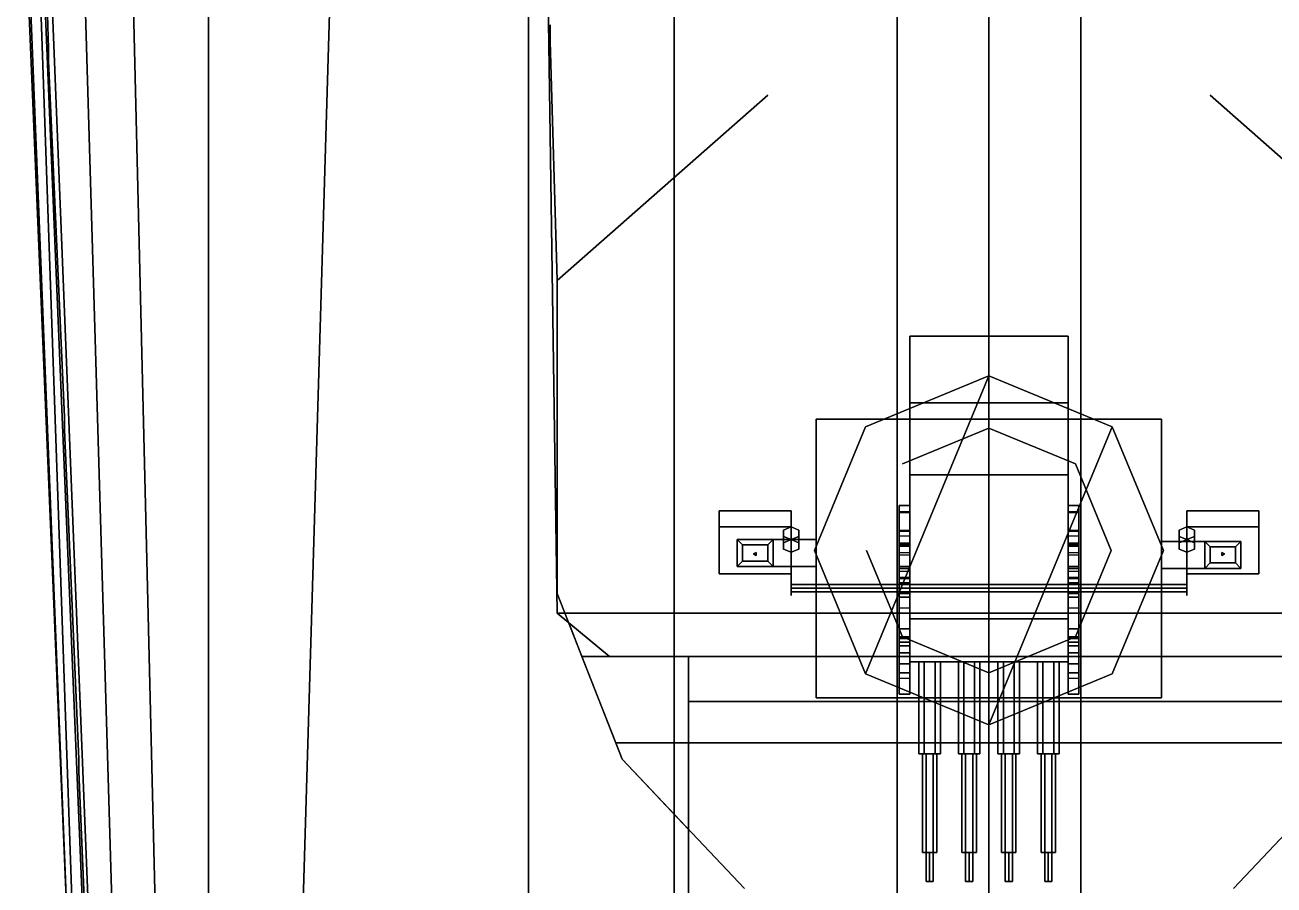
# Model space of a CAD drawing. Header units: millimetres. Extents: x -6 to 6, y -47 to 81.
# Drawn here: x -5.36 to 1.58, y -22.91 to -18.13 of the extents above; entities that cross this region are included whole.
import ezdxf

# ---------------------------------------------------------------- set-up
doc = ezdxf.new("R2010")
doc.units = ezdxf.units.MM
for name, color, linetype in [('gun', 1, 'Continuous'), ('rainings', 4, 'Continuous'), ('sleeve', 5, 'Continuous'), ('superstructure', 6, 'Continuous'), ('turret', 2, 'Continuous')]:
    doc.layers.add(name, color=color, linetype=linetype)

msp = doc.modelspace()

# ---------------------------------------------------------------- linework, layer by layer
for points in [[(-5.35, -17.5, 1.59), (-5.36, -17.5, 1.15), (-5.12, -23.25, 1.15), (-5.12, -23.25, 1.59)], [(-5.36, -17.5, 1.15), (-5.23, -17.5, 0.25), (-5, -23.25, 0.25), (-5.12, -23.25, 1.15)], [(-5.29, -17.5, 2.32), (-5.35, -17.5, 1.59), (-5.12, -23.25, 1.59), (-5.09, -23.25, 2.32)], [(-5.27, -17.5, 2.78), (-5.29, -17.5, 2.32), (-5.09, -23.25, 2.32), (-5.03, -23.25, 2.78)], [(-5.23, -17.5, 0.25), (-5.04, -17.5, -0.43), (-4.87, -23.25, -0.28), (-5, -23.25, 0.25)], [(-5.04, -17.5, -0.43), (-4.77, -17.5, -0.96), (-4.63, -23.25, -0.69), (-4.87, -23.25, -0.28)], [(-4.77, -17.5, -0.96), (-4.34, -17.5, -1.4), (-4.34, -23.25, -1), (-4.63, -23.25, -0.69)], [(-4.34, -17.5, -1.4), (-3.65, -17.5, -1.8), (-3.82, -23.25, -1.32), (-4.34, -23.25, -1)], [(-3.65, -17.5, -1.8), (-2.56, -17.5, -2.25), (-2.56, -23.25, -1.82), (-3.82, -23.25, -1.32)], [(-2.56, -17.5, -2.25), (-1.75, -17.5, -2.47), (-1.75, -23.25, -2.09), (-2.56, -23.25, -1.82)], [(-1.75, -17.5, -2.47), (-0.51, -17.5, -2.79), (-0.51, -23.25, -2.4), (-1.75, -23.25, -2.09)], [(0, -23.25, -2.45), (-0.51, -23.25, -2.4), (-0.51, -17.5, -2.79), (0, -17.5, -2.93)], [(0, -17.5, -2.93), (0.51, -17.5, -2.79), (0.51, -23.25, -2.4), (0, -23.25, -2.45)], [(1.75, -23.25, -2.09), (0.51, -23.25, -2.4), (0.51, -17.5, -2.79), (1.75, -17.5, -2.47)]]:
    msp.add_3dface(points)
at = {"layer": 'gun'}
for points in [[(-0.33, -22.89, 6.94), (-0.35, -22.89, 6.96), (-0.35, -22.73, 6.96), (-0.33, -22.73, 6.94)], [(-0.35, -22.89, 6.96), (-0.33, -22.89, 6.98), (-0.33, -22.73, 6.98), (-0.35, -22.73, 6.96)], [(-0.31, -22.89, 6.96), (-0.33, -22.89, 6.94), (-0.33, -22.73, 6.94), (-0.31, -22.73, 6.96)], [(-0.33, -22.89, 6.98), (-0.31, -22.89, 6.96), (-0.31, -22.73, 6.96), (-0.33, -22.73, 6.98)], [(-0.13, -22.89, 6.96), (-0.11, -22.89, 6.98), (-0.11, -22.73, 6.98), (-0.13, -22.73, 6.96)], [(-0.11, -22.89, 6.94), (-0.13, -22.89, 6.96), (-0.13, -22.73, 6.96), (-0.11, -22.73, 6.94)], [(-0.11, -22.89, 6.98), (-0.09, -22.89, 6.96), (-0.09, -22.73, 6.96), (-0.11, -22.73, 6.98)], [(-0.09, -22.89, 6.96), (-0.11, -22.89, 6.94), (-0.11, -22.73, 6.94), (-0.09, -22.73, 6.96)], [(0.11, -22.89, 6.94), (0.09, -22.89, 6.96), (0.09, -22.73, 6.96), (0.11, -22.73, 6.94)], [(0.09, -22.89, 6.96), (0.11, -22.89, 6.98), (0.11, -22.73, 6.98), (0.09, -22.73, 6.96)], [(0.13, -22.89, 6.96), (0.11, -22.89, 6.94), (0.11, -22.73, 6.94), (0.13, -22.73, 6.96)], [(0.11, -22.89, 6.98), (0.13, -22.89, 6.96), (0.13, -22.73, 6.96), (0.11, -22.73, 6.98)], [(0.33, -22.89, 6.94), (0.31, -22.89, 6.96), (0.31, -22.73, 6.96), (0.33, -22.73, 6.94)], [(0.31, -22.89, 6.96), (0.33, -22.89, 6.98), (0.33, -22.73, 6.98), (0.31, -22.73, 6.96)], [(0.35, -22.89, 6.96), (0.33, -22.89, 6.94), (0.33, -22.73, 6.94), (0.35, -22.73, 6.96)], [(0.33, -22.89, 6.98), (0.35, -22.89, 6.96), (0.35, -22.73, 6.96), (0.33, -22.73, 6.98)], [(-0.35, -22.89, 6.96), (-0.33, -22.89, 6.94), (-0.31, -22.89, 6.96), (-0.33, -22.89, 6.98)], [(-0.13, -22.89, 6.96), (-0.11, -22.89, 6.94), (-0.09, -22.89, 6.96), (-0.11, -22.89, 6.98)], [(0.09, -22.89, 6.96), (0.11, -22.89, 6.94), (0.13, -22.89, 6.96), (0.11, -22.89, 6.98)], [(0.31, -22.89, 6.96), (0.33, -22.89, 6.94), (0.35, -22.89, 6.96), (0.33, -22.89, 6.98)]]:
    msp.add_3dface(points, dxfattribs=at)
at = {"layer": 'rainings'}
for points in [[(-5.23, -18.26, 3.36), (-5.23, -18.26, 3.31), (-5.29, -16.18, 3.33), (-5.29, -16.18, 3.37)], [(-5.23, -18.26, 3.31), (-5.23, -18.26, 3.36), (-5.29, -16.18, 3.37), (-5.29, -16.18, 3.33)], [(-5.23, -18.26, 3.74), (-5.23, -18.26, 3.69), (-5.29, -16.18, 3.71), (-5.29, -16.18, 3.75)], [(-5.23, -18.26, 3.69), (-5.23, -18.26, 3.74), (-5.29, -16.18, 3.75), (-5.29, -16.18, 3.71)], [(-2.44, -18.13, 6.29), (-2.44, -18.22, 6.29), (-2.44, -18.22, 5.15), (-2.44, -18.13, 5.15)], [(-2.44, -18.22, 6.29), (-2.44, -18.13, 6.29), (-2.44, -18.13, 5.15), (-2.44, -18.22, 5.15)], [(-5.23, -18.26, 3.78), (-5.23, -18.33, 3.78), (-5.23, -18.33, 2.78), (-5.23, -18.26, 2.78)], [(-5.23, -18.33, 3.78), (-5.23, -18.26, 3.78), (-5.23, -18.26, 2.78), (-5.23, -18.33, 2.78)], [(-2.4, -19.55, 5.86), (-2.4, -19.55, 5.92), (-2.44, -18.22, 5.92), (-2.44, -18.22, 5.86)], [(-2.4, -19.55, 5.92), (-2.4, -19.55, 5.86), (-2.44, -18.22, 5.86), (-2.44, -18.22, 5.92)], [(-2.4, -19.55, 6.22), (-2.4, -19.55, 6.28), (-2.44, -18.22, 6.28), (-2.44, -18.22, 6.22)], [(-2.4, -19.55, 6.28), (-2.4, -19.55, 6.22), (-2.44, -18.22, 6.22), (-2.44, -18.22, 6.28)], [(-5.14, -20.31, 3.33), (-5.14, -20.31, 3.38), (-5.23, -18.33, 3.37), (-5.23, -18.33, 3.33)], [(-5.14, -20.31, 3.38), (-5.14, -20.31, 3.33), (-5.23, -18.33, 3.33), (-5.23, -18.33, 3.37)], [(-5.14, -20.31, 3.71), (-5.14, -20.31, 3.76), (-5.23, -18.33, 3.75), (-5.23, -18.33, 3.71)], [(-5.14, -20.31, 3.76), (-5.14, -20.31, 3.71), (-5.23, -18.33, 3.71), (-5.23, -18.33, 3.75)], [(-5.14, -20.38, 3.78), (-5.14, -20.31, 3.78), (-5.14, -20.31, 2.78), (-5.14, -20.38, 2.78)], [(-5.14, -20.31, 3.78), (-5.14, -20.38, 3.78), (-5.14, -20.38, 2.78), (-5.14, -20.31, 2.78)], [(-5.06, -22.21, 3.33), (-5.06, -22.21, 3.37), (-5.14, -20.38, 3.37), (-5.14, -20.38, 3.33)], [(-5.06, -22.21, 3.37), (-5.06, -22.21, 3.33), (-5.14, -20.38, 3.33), (-5.14, -20.38, 3.37)], [(-5.06, -22.21, 3.75), (-5.06, -22.21, 3.71), (-5.14, -20.38, 3.71), (-5.14, -20.38, 3.75)], [(-5.06, -22.21, 3.71), (-5.06, -22.21, 3.75), (-5.14, -20.38, 3.75), (-5.14, -20.38, 3.71)], [(-5.06, -22.21, 3.78), (-5.06, -22.28, 3.78), (-5.06, -22.28, 2.78), (-5.06, -22.21, 2.78)], [(-5.06, -22.28, 3.78), (-5.06, -22.21, 3.78), (-5.06, -22.21, 2.78), (-5.06, -22.28, 2.78)], [(-4.93, -25.36, 3.37), (-4.93, -25.36, 3.33), (-5.06, -22.28, 3.33), (-5.06, -22.28, 3.37)], [(-4.93, -25.36, 3.33), (-4.93, -25.36, 3.37), (-5.06, -22.28, 3.37), (-5.06, -22.28, 3.33)], [(-4.93, -25.36, 3.71), (-4.93, -25.36, 3.75), (-5.06, -22.28, 3.75), (-5.06, -22.28, 3.71)], [(-4.93, -25.36, 3.75), (-4.93, -25.36, 3.71), (-5.06, -22.28, 3.71), (-5.06, -22.28, 3.75)]]:
    msp.add_3dface(points, dxfattribs=at)
at = {"layer": 'sleeve'}
for points in [[(-0.44, -19.86, 7.09), (-0.44, -19.86, 6.82), (-0.44, -21.43, 6.82), (-0.44, -21.43, 7.09)], [(-0.44, -21.43, 6.82), (-0.44, -19.86, 6.82), (0.44, -19.86, 6.82), (0.44, -21.43, 6.82)], [(0.44, -21.43, 7.09), (0.44, -19.86, 7.09), (-0.44, -19.86, 7.09), (-0.44, -21.43, 7.09)], [(-0.22, -19.86, 7.09), (-0.22, -19.86, 6.82), (-0.44, -19.86, 6.82), (-0.44, -19.86, 7.09)], [(0, -19.86, 7.09), (0, -19.86, 6.82), (-0.22, -19.86, 6.82), (-0.22, -19.86, 7.09)], [(0.22, -19.86, 7.09), (0.22, -19.86, 6.82), (0, -19.86, 6.82), (0, -19.86, 7.09)], [(0.44, -19.86, 7.09), (0.44, -19.86, 6.82), (0.22, -19.86, 6.82), (0.22, -19.86, 7.09)], [(0.44, -21.43, 6.82), (0.44, -19.86, 6.82), (0.44, -19.86, 7.09), (0.44, -21.43, 7.09)], [(-0.44, -20.23, 7.5), (-0.44, -20.23, 7.09), (-0.44, -20.63, 7.09), (-0.44, -20.63, 7.5)], [(0.44, -20.63, 7.5), (0.44, -20.23, 7.5), (-0.44, -20.23, 7.5), (-0.44, -20.63, 7.5)], [(0.44, -20.23, 7.5), (0.44, -20.23, 7.09), (-0.44, -20.23, 7.09), (-0.44, -20.23, 7.5)], [(0.44, -20.63, 7.09), (0.44, -20.23, 7.09), (0.44, -20.23, 7.5), (0.44, -20.63, 7.5)], [(-0.44, -20.63, 7.5), (-0.44, -20.63, 7.09), (0.44, -20.63, 7.09), (0.44, -20.63, 7.5)], [(-1.1433, -21.0077, 7.383), (-1.1, -20.99, 7.4007), (-1.1, -20.9193, 7.33), (-1.1433, -20.937, 7.3123)], [(-1.1433, -20.9723, 7.277), (-1.1433, -20.937, 7.3123), (-1.1, -20.9193, 7.33), (-1.1, -20.99, 7.2593)], [(-1.1433, -21.043, 7.3477), (-1.1433, -21.0077, 7.383), (-1.1433, -20.937, 7.3123), (-1.1433, -20.9723, 7.277)], [(-1.1, -21.0607, 7.33), (-1.1433, -21.043, 7.3477), (-1.1433, -20.9723, 7.277), (-1.1, -20.99, 7.2593)], [(-1.1, -20.99, 7.4007), (-1.0567, -21.0077, 7.383), (-1.0567, -20.937, 7.3123), (-1.1, -20.9193, 7.33)], [(-1.1, -20.99, 7.2593), (-1.1, -20.9193, 7.33), (-1.0567, -20.937, 7.3123), (-1.0567, -20.9723, 7.277)], [(-1.0567, -21.043, 7.3477), (-1.1, -21.0607, 7.33), (-1.1, -20.99, 7.2593), (-1.0567, -20.9723, 7.277)], [(-1.0567, -21.0077, 7.383), (-1.0567, -21.043, 7.3477), (-1.0567, -20.9723, 7.277), (-1.0567, -20.937, 7.3123)], [(1.0567, -20.9723, 7.277), (1.0567, -20.937, 7.3123), (1.1, -20.9193, 7.33), (1.1, -20.99, 7.2593)], [(1.0567, -21.0077, 7.383), (1.1, -20.99, 7.4007), (1.1, -20.9193, 7.33), (1.0567, -20.937, 7.3123)], [(1.0567, -21.043, 7.3477), (1.0567, -21.0077, 7.383), (1.0567, -20.937, 7.3123), (1.0567, -20.9723, 7.277)], [(1.1, -21.0607, 7.33), (1.0567, -21.043, 7.3477), (1.0567, -20.9723, 7.277), (1.1, -20.99, 7.2593)], [(1.1, -20.99, 7.2593), (1.1, -20.9193, 7.33), (1.1433, -20.937, 7.3123), (1.1433, -20.9723, 7.277)], [(1.1, -20.99, 7.4007), (1.1433, -21.0077, 7.383), (1.1433, -20.937, 7.3123), (1.1, -20.9193, 7.33)], [(1.1433, -21.043, 7.3477), (1.1, -21.0607, 7.33), (1.1, -20.99, 7.2593), (1.1433, -20.9723, 7.277)], [(1.1433, -21.0077, 7.383), (1.1433, -21.043, 7.3477), (1.1433, -20.9723, 7.277), (1.1433, -20.937, 7.3123)], [(-1.1, -21.0607, 7.33), (-1.1, -20.99, 7.4007), (-1.1433, -21.0077, 7.383), (-1.1433, -21.043, 7.3477)], [(-1.0567, -21.043, 7.3477), (-1.0567, -21.0077, 7.383), (-1.1, -20.99, 7.4007), (-1.1, -21.0607, 7.33)], [(-1.1, -21.3, 7.3), (-1.1, -21, 7.31), (-1.1, -21, 7.25), (-1.1, -21.3, 7.25)], [(-1.1, -21, 7.31), (-1.1, -21.3, 7.3), (-1.1, -21.3, 7.25), (-1.1, -21, 7.25)], [(1.1, -21.0607, 7.33), (1.1, -20.99, 7.4007), (1.0567, -21.0077, 7.383), (1.0567, -21.043, 7.3477)], [(1.1433, -21.043, 7.3477), (1.1433, -21.0077, 7.383), (1.1, -20.99, 7.4007), (1.1, -21.0607, 7.33)], [(1.1, -21, 7.31), (1.1, -21.3, 7.3), (1.1, -21.3, 7.25), (1.1, -21, 7.25)], [(1.1, -21.3, 7.3), (1.1, -21, 7.31), (1.1, -21, 7.25), (1.1, -21.3, 7.25)], [(-1.1, -21.24, 7.27), (-1.1, -21.26, 7.29), (1.1, -21.26, 7.29), (1.1, -21.24, 7.27)], [(-1.1, -21.26, 7.25), (-1.1, -21.24, 7.27), (1.1, -21.24, 7.27), (1.1, -21.26, 7.25)], [(-0.44, -21.23, 7.26), (-0.44, -21.3, 7.26), (-0.44, -21.28, 6.95), (-0.44, -21.23, 6.95)], [(-0.44, -21.3, 7.26), (-0.44, -21.23, 7.26), (-0.44, -21.23, 6.95), (-0.44, -21.28, 6.95)], [(0.44, -21.3, 7.26), (0.44, -21.23, 7.26), (0.44, -21.23, 6.95), (0.44, -21.28, 6.95)], [(0.44, -21.23, 7.26), (0.44, -21.3, 7.26), (0.44, -21.28, 6.95), (0.44, -21.23, 6.95)], [(-1.1, -21.26, 7.29), (-1.1, -21.28, 7.27), (1.1, -21.28, 7.27), (1.1, -21.26, 7.29)], [(-1.1, -21.28, 7.27), (-1.1, -21.26, 7.25), (1.1, -21.26, 7.25), (1.1, -21.28, 7.27)], [(-0.44, -21.43, 7.09), (-0.44, -21.43, 6.82), (-0.44, -21.67, 6.89), (-0.44, -21.67, 7.02)], [(-0.44, -21.67, 6.89), (-0.44, -21.43, 6.82), (0.44, -21.43, 6.82), (0.44, -21.67, 6.89)], [(0.44, -21.67, 7.02), (0.44, -21.43, 7.09), (-0.44, -21.43, 7.09), (-0.44, -21.67, 7.02)], [(0.44, -21.67, 6.89), (0.44, -21.43, 6.82), (0.44, -21.43, 7.09), (0.44, -21.67, 7.02)], [(-0.44, -21.67, 7.02), (-0.44, -21.67, 6.89), (0.44, -21.67, 6.89), (0.44, -21.67, 7.02)], [(-0.36, -22.18, 6.908), (-0.39, -22.18, 6.96), (-0.39, -21.67, 6.96), (-0.36, -21.67, 6.908)], [(-0.39, -22.18, 6.96), (-0.36, -22.18, 7.012), (-0.36, -21.67, 7.012), (-0.39, -21.67, 6.96)], [(-0.3, -22.18, 6.908), (-0.36, -22.18, 6.908), (-0.36, -21.67, 6.908), (-0.3, -21.67, 6.908)], [(-0.36, -22.18, 7.012), (-0.3, -22.18, 7.012), (-0.3, -21.67, 7.012), (-0.36, -21.67, 7.012)], [(-0.27, -22.18, 6.96), (-0.3, -22.18, 6.908), (-0.3, -21.67, 6.908), (-0.27, -21.67, 6.96)], [(-0.3, -22.18, 7.012), (-0.27, -22.18, 6.96), (-0.27, -21.67, 6.96), (-0.3, -21.67, 7.012)], [(-0.17, -22.18, 6.96), (-0.14, -22.18, 7.012), (-0.14, -21.67, 7.012), (-0.17, -21.67, 6.96)], [(-0.14, -22.18, 6.908), (-0.17, -22.18, 6.96), (-0.17, -21.67, 6.96), (-0.14, -21.67, 6.908)], [(-0.14, -22.18, 7.012), (-0.08, -22.18, 7.012), (-0.08, -21.67, 7.012), (-0.14, -21.67, 7.012)], [(-0.08, -22.18, 6.908), (-0.14, -22.18, 6.908), (-0.14, -21.67, 6.908), (-0.08, -21.67, 6.908)], [(-0.08, -22.18, 7.012), (-0.05, -22.18, 6.96), (-0.05, -21.67, 6.96), (-0.08, -21.67, 7.012)], [(-0.05, -22.18, 6.96), (-0.08, -22.18, 6.908), (-0.08, -21.67, 6.908), (-0.05, -21.67, 6.96)], [(0.08, -22.18, 6.908), (0.05, -22.18, 6.96), (0.05, -21.67, 6.96), (0.08, -21.67, 6.908)], [(0.05, -22.18, 6.96), (0.08, -22.18, 7.012), (0.08, -21.67, 7.012), (0.05, -21.67, 6.96)], [(0.14, -22.18, 6.908), (0.08, -22.18, 6.908), (0.08, -21.67, 6.908), (0.14, -21.67, 6.908)], [(0.08, -22.18, 7.012), (0.14, -22.18, 7.012), (0.14, -21.67, 7.012), (0.08, -21.67, 7.012)], [(0.17, -22.18, 6.96), (0.14, -22.18, 6.908), (0.14, -21.67, 6.908), (0.17, -21.67, 6.96)], [(0.14, -22.18, 7.012), (0.17, -22.18, 6.96), (0.17, -21.67, 6.96), (0.14, -21.67, 7.012)], [(0.3, -22.18, 6.908), (0.27, -22.18, 6.96), (0.27, -21.67, 6.96), (0.3, -21.67, 6.908)], [(0.27, -22.18, 6.96), (0.3, -22.18, 7.012), (0.3, -21.67, 7.012), (0.27, -21.67, 6.96)], [(0.36, -22.18, 6.908), (0.3, -22.18, 6.908), (0.3, -21.67, 6.908), (0.36, -21.67, 6.908)], [(0.3, -22.18, 7.012), (0.36, -22.18, 7.012), (0.36, -21.67, 7.012), (0.3, -21.67, 7.012)], [(0.39, -22.18, 6.96), (0.36, -22.18, 6.908), (0.36, -21.67, 6.908), (0.39, -21.67, 6.96)], [(0.36, -22.18, 7.012), (0.39, -22.18, 6.96), (0.39, -21.67, 6.96), (0.36, -21.67, 7.012)], [(-0.36, -22.18, 6.908), (-0.3, -22.18, 6.908), (-0.27, -22.18, 6.96), (-0.39, -22.18, 6.96)], [(-0.39, -22.18, 6.96), (-0.27, -22.18, 6.96), (-0.3, -22.18, 7.012), (-0.36, -22.18, 7.012)], [(-0.35, -22.73, 6.9254), (-0.37, -22.73, 6.96), (-0.37, -22.18, 6.96), (-0.35, -22.18, 6.9254)], [(-0.37, -22.73, 6.96), (-0.35, -22.73, 6.9946), (-0.35, -22.18, 6.9946), (-0.37, -22.18, 6.96)], [(-0.31, -22.73, 6.9254), (-0.35, -22.73, 6.9254), (-0.35, -22.18, 6.9254), (-0.31, -22.18, 6.9254)], [(-0.35, -22.73, 6.9946), (-0.31, -22.73, 6.9946), (-0.31, -22.18, 6.9946), (-0.35, -22.18, 6.9946)], [(-0.29, -22.73, 6.96), (-0.31, -22.73, 6.9254), (-0.31, -22.18, 6.9254), (-0.29, -22.18, 6.96)], [(-0.31, -22.73, 6.9946), (-0.29, -22.73, 6.96), (-0.29, -22.18, 6.96), (-0.31, -22.18, 6.9946)], [(-0.17, -22.18, 6.96), (-0.05, -22.18, 6.96), (-0.08, -22.18, 7.012), (-0.14, -22.18, 7.012)], [(-0.14, -22.18, 6.908), (-0.08, -22.18, 6.908), (-0.05, -22.18, 6.96), (-0.17, -22.18, 6.96)], [(-0.15, -22.73, 6.96), (-0.13, -22.73, 6.9946), (-0.13, -22.18, 6.9946), (-0.15, -22.18, 6.96)], [(-0.13, -22.73, 6.9254), (-0.15, -22.73, 6.96), (-0.15, -22.18, 6.96), (-0.13, -22.18, 6.9254)], [(-0.13, -22.73, 6.9946), (-0.09, -22.73, 6.9946), (-0.09, -22.18, 6.9946), (-0.13, -22.18, 6.9946)], [(-0.09, -22.73, 6.9254), (-0.13, -22.73, 6.9254), (-0.13, -22.18, 6.9254), (-0.09, -22.18, 6.9254)], [(-0.09, -22.73, 6.9946), (-0.07, -22.73, 6.96), (-0.07, -22.18, 6.96), (-0.09, -22.18, 6.9946)], [(-0.07, -22.73, 6.96), (-0.09, -22.73, 6.9254), (-0.09, -22.18, 6.9254), (-0.07, -22.18, 6.96)], [(0.08, -22.18, 6.908), (0.14, -22.18, 6.908), (0.17, -22.18, 6.96), (0.05, -22.18, 6.96)], [(0.05, -22.18, 6.96), (0.17, -22.18, 6.96), (0.14, -22.18, 7.012), (0.08, -22.18, 7.012)], [(0.09, -22.73, 6.9254), (0.07, -22.73, 6.96), (0.07, -22.18, 6.96), (0.09, -22.18, 6.9254)], [(0.07, -22.73, 6.96), (0.09, -22.73, 6.9946), (0.09, -22.18, 6.9946), (0.07, -22.18, 6.96)], [(0.13, -22.73, 6.9254), (0.09, -22.73, 6.9254), (0.09, -22.18, 6.9254), (0.13, -22.18, 6.9254)], [(0.09, -22.73, 6.9946), (0.13, -22.73, 6.9946), (0.13, -22.18, 6.9946), (0.09, -22.18, 6.9946)], [(0.15, -22.73, 6.96), (0.13, -22.73, 6.9254), (0.13, -22.18, 6.9254), (0.15, -22.18, 6.96)], [(0.13, -22.73, 6.9946), (0.15, -22.73, 6.96), (0.15, -22.18, 6.96), (0.13, -22.18, 6.9946)], [(0.3, -22.18, 6.908), (0.36, -22.18, 6.908), (0.39, -22.18, 6.96), (0.27, -22.18, 6.96)], [(0.27, -22.18, 6.96), (0.39, -22.18, 6.96), (0.36, -22.18, 7.012), (0.3, -22.18, 7.012)], [(0.31, -22.73, 6.9254), (0.29, -22.73, 6.96), (0.29, -22.18, 6.96), (0.31, -22.18, 6.9254)], [(0.29, -22.73, 6.96), (0.31, -22.73, 6.9946), (0.31, -22.18, 6.9946), (0.29, -22.18, 6.96)], [(0.35, -22.73, 6.9254), (0.31, -22.73, 6.9254), (0.31, -22.18, 6.9254), (0.35, -22.18, 6.9254)], [(0.31, -22.73, 6.9946), (0.35, -22.73, 6.9946), (0.35, -22.18, 6.9946), (0.31, -22.18, 6.9946)], [(0.37, -22.73, 6.96), (0.35, -22.73, 6.9254), (0.35, -22.18, 6.9254), (0.37, -22.18, 6.96)], [(0.35, -22.73, 6.9946), (0.37, -22.73, 6.96), (0.37, -22.18, 6.96), (0.35, -22.18, 6.9946)], [(-0.35, -22.73, 6.9254), (-0.31, -22.73, 6.9254), (-0.29, -22.73, 6.96), (-0.37, -22.73, 6.96)], [(-0.37, -22.73, 6.96), (-0.29, -22.73, 6.96), (-0.31, -22.73, 6.9946), (-0.35, -22.73, 6.9946)], [(-0.15, -22.73, 6.96), (-0.07, -22.73, 6.96), (-0.09, -22.73, 6.9946), (-0.13, -22.73, 6.9946)], [(-0.13, -22.73, 6.9254), (-0.09, -22.73, 6.9254), (-0.07, -22.73, 6.96), (-0.15, -22.73, 6.96)], [(0.09, -22.73, 6.9254), (0.13, -22.73, 6.9254), (0.15, -22.73, 6.96), (0.07, -22.73, 6.96)], [(0.07, -22.73, 6.96), (0.15, -22.73, 6.96), (0.13, -22.73, 6.9946), (0.09, -22.73, 6.9946)], [(0.31, -22.73, 6.9254), (0.35, -22.73, 6.9254), (0.37, -22.73, 6.96), (0.29, -22.73, 6.96)], [(0.29, -22.73, 6.96), (0.37, -22.73, 6.96), (0.35, -22.73, 6.9946), (0.31, -22.73, 6.9946)]]:
    msp.add_3dface(points, dxfattribs=at)
at = {"layer": 'superstructure'}
for points in [[(-2.61, -7.11, 5.23), (-2.4, -21.4, 5.13), (2.4, -21.4, 5.13), (2.39, -7.11, 5.23)], [(-2.61, -7.11, 2.73), (-2.4, -21.4, 2.78), (-2.4, -21.4, 5.13), (-2.61, -7.11, 5.23)], [(-5.03, -23.25, 2.78), (5.03, -23.25, 2.78), (5.27, -17.5, 2.78), (-5.27, -17.5, 2.78)], [(-2.4, -19.55, 6.58), (-1.23, -18.52, 6.58), (-1.23, -18.52, 5.15), (-2.4, -19.55, 5.14)], [(-2.4, -19.55, 5.14), (-1.23, -18.52, 5.15), (-1.23, -18.52, 6.58), (-2.4, -19.55, 6.58)], [(2.4, -19.55, 6.58), (1.23, -18.52, 6.58), (1.23, -18.52, 5.15), (2.4, -19.55, 5.14)], [(2.4, -19.55, 5.14), (1.23, -18.52, 5.15), (1.23, -18.52, 6.58), (2.4, -19.55, 6.58)], [(-2.4, -21.29, 5.13), (-2.4, -19.55, 5.14), (-2.4, -19.55, 6.58), (-2.4, -21.29, 6.58)], [(-2.4, -21.29, 6.58), (-2.4, -19.55, 6.58), (-2.4, -19.55, 5.14), (-2.4, -21.29, 5.13)], [(-0.6859, -21.7359, 5.55), (0, -20.08, 5.55), (-0.6859, -20.3641, 5.55), (-0.97, -21.05, 5.55)], [(0, -20.08, 5.13), (-0.6859, -20.3641, 5.13), (-0.6859, -20.3641, 5.55), (0, -20.08, 5.55)], [(0, -22.02, 5.55), (0.6859, -20.3641, 5.55), (0, -20.08, 5.55), (-0.6859, -21.7359, 5.55)], [(0.6859, -20.3641, 5.13), (0, -20.08, 5.13), (0, -20.08, 5.55), (0.6859, -20.3641, 5.55)], [(-0.6859, -20.3641, 5.13), (-0.97, -21.05, 5.13), (-0.97, -21.05, 5.55), (-0.6859, -20.3641, 5.55)], [(0.6859, -21.7359, 5.55), (0.97, -21.05, 5.55), (0.6859, -20.3641, 5.55), (0, -22.02, 5.55)], [(0.97, -21.05, 5.13), (0.6859, -20.3641, 5.13), (0.6859, -20.3641, 5.55), (0.97, -21.05, 5.55)], [(-0.97, -21.05, 5.13), (-0.6859, -21.7359, 5.13), (-0.6859, -21.7359, 5.55), (-0.97, -21.05, 5.55)], [(0.6859, -21.7359, 5.13), (0.97, -21.05, 5.13), (0.97, -21.05, 5.55), (0.6859, -21.7359, 5.55)], [(-2.04, -22.21, 5.13), (-2.4, -21.29, 5.13), (-2.4, -21.29, 6.58), (-2.04, -22.21, 6.58)], [(-2.04, -22.21, 6.58), (-2.4, -21.29, 6.58), (-2.4, -21.29, 5.13), (-2.04, -22.21, 5.13)], [(-2.4, -21.4, 5.13), (-2.11, -21.64, 5.13), (2.39, -21.64, 5.13), (2.4, -21.4, 5.13)], [(-2.4, -21.4, 2.78), (-2.11, -21.64, 2.78), (-2.11, -21.64, 5.13), (-2.4, -21.4, 5.13)], [(-2.11, -21.64, 5.13), (-2.263, -21.64, 5.13), (-2.3363, -21.4527, 5.13), (-2.11, -21.64, 5.13)], [(-2.11, -21.64, 5.13), (-2.3363, -21.4527, 5.13), (-2.263, -21.64, 5.13), (-2.11, -21.64, 5.13)], [(-1.67, -21.64, 5.13), (-2.263, -21.64, 5.13), (-2.0752, -22.12, 5.13), (-1.67, -22.12, 5.13)], [(-1.67, -22.12, 5.13), (-2.0752, -22.12, 5.13), (-2.263, -21.64, 5.13), (-1.67, -21.64, 5.13)], [(-2.11, -21.64, 2.78), (-1.67, -21.64, 2.78), (-1.67, -21.64, 5.13), (-2.11, -21.64, 5.13)], [(-1.67, -21.64, 5.13), (-1.67, -21.89, 5.13), (2.39, -21.89, 5.13), (2.39, -21.64, 5.13)], [(-1.67, -21.64, 2.78), (-1.67, -21.89, 2.78), (-1.67, -21.89, 5.13), (-1.67, -21.64, 5.13)], [(-0.6859, -21.7359, 5.13), (0, -22.02, 5.13), (0, -22.02, 5.55), (-0.6859, -21.7359, 5.55)], [(0, -22.02, 5.13), (0.6859, -21.7359, 5.13), (0.6859, -21.7359, 5.55), (0, -22.02, 5.55)], [(-1.67, -21.89, 5.13), (-1.67, -22.12, 5.13), (2.18, -22.12, 5.13), (2.39, -21.89, 5.13)], [(-1.67, -21.89, 2.78), (-1.67, -22.12, 2.78), (-1.67, -22.12, 5.13), (-1.67, -21.89, 5.13)], [(-1.67, -22.6018, 5.13), (-2.04, -22.21, 5.13), (-2.0752, -22.12, 5.13), (-1.67, -22.12, 5.13)], [(-1.67, -22.12, 5.13), (-2.0752, -22.12, 5.13), (-2.04, -22.21, 5.13), (-1.67, -22.6018, 5.13)], [(-1.67, -22.12, 5.13), (-1.67, -23.01, 5.13), (1.67, -23.01, 5.13), (1.67, -22.12, 5.13)], [(-1.67, -22.12, 2.78), (-1.67, -23.01, 2.78), (-1.67, -23.01, 5.13), (-1.67, -22.12, 5.13)], [(-1.36, -22.93, 6.58), (-2.04, -22.21, 6.58), (-2.04, -22.21, 5.13), (-1.36, -22.93, 5.13)], [(-1.36, -22.93, 5.13), (-2.04, -22.21, 5.13), (-2.04, -22.21, 6.58), (-1.36, -22.93, 6.58)], [(1.36, -22.93, 6.58), (2.04, -22.21, 6.58), (2.04, -22.21, 5.13), (1.36, -22.93, 5.13)], [(1.36, -22.93, 5.13), (2.04, -22.21, 5.13), (2.04, -22.21, 6.58), (1.36, -22.93, 6.58)]]:
    msp.add_3dface(points, dxfattribs=at)
at = {"layer": 'turret'}
for points in [[(0.96, -21.87, 5.8), (0.96, -20.32, 5.8), (-0.96, -20.32, 5.8), (-0.96, -21.87, 5.8)], [(-0.96, -20.32, 5.8), (-0.96, -20.32, 5.62), (-0.96, -21.87, 5.62), (-0.96, -21.87, 5.8)], [(0.96, -20.32, 5.8), (0.96, -20.32, 5.62), (-0.96, -20.32, 5.62), (-0.96, -20.32, 5.8)], [(-0.96, -21.87, 5.62), (-0.96, -20.32, 5.62), (0.96, -20.32, 5.62), (0.96, -21.87, 5.62)], [(0.96, -21.87, 5.62), (0.96, -20.32, 5.62), (0.96, -20.32, 5.8), (0.96, -21.87, 5.8)], [(-1.5, -20.92, 6.3), (-1.5, -20.83, 6.84), (-1.1, -20.83, 6.84), (-1.1, -20.92, 6.3)], [(-1.1, -20.92, 6.3), (-1.1, -20.83, 6.84), (-1.5, -20.83, 6.84), (-1.5, -20.92, 6.3)], [(-0.5, -20.94, 6.82), (-0.5, -20.8, 6.94), (-0.5, -21.01, 6.61), (-0.5, -21.0749, 6.6851)], [(-0.5, -20.8, 7.06), (-0.5, -20.8354, 6.9891), (-0.5, -21.02, 6.96), (-0.5, -21.02, 6.98)], [(-0.44, -21.02, 6.98), (-0.44, -20.8, 7.06), (-0.5, -20.8, 7.06), (-0.5, -21.02, 6.98)], [(-0.5, -20.84, 6.98), (-0.5, -20.8, 7.06), (-0.5, -20.8, 6.94), (-0.5, -20.94, 6.82)], [(-0.5, -20.8, 6.94), (-0.5, -20.8, 7.06), (-0.44, -20.8, 7.06), (-0.44, -20.8, 6.94)], [(-0.5, -21.01, 6.61), (-0.5, -20.8, 6.94), (-0.44, -20.8, 6.94), (-0.44, -21.01, 6.61)], [(-0.44, -21.01, 6.61), (-0.44, -20.8, 6.94), (-0.44, -20.94, 6.82), (-0.44, -21.0749, 6.6851)], [(-0.44, -21.02, 6.96), (-0.44, -20.8354, 6.9891), (-0.44, -20.8, 7.06), (-0.44, -21.02, 6.98)], [(-0.44, -20.8, 6.94), (-0.44, -20.8, 7.06), (-0.44, -20.84, 6.98), (-0.44, -20.94, 6.82)], [(0.44, -20.94, 6.82), (0.44, -20.8, 6.94), (0.44, -21.01, 6.61), (0.44, -21.0749, 6.6851)], [(0.44, -21.01, 6.61), (0.44, -20.8, 6.94), (0.5, -20.8, 6.94), (0.5, -21.01, 6.61)], [(0.44, -20.84, 6.98), (0.44, -20.8, 7.06), (0.44, -20.8, 6.94), (0.44, -20.94, 6.82)], [(0.44, -20.8, 6.94), (0.44, -20.8, 7.06), (0.5, -20.8, 7.06), (0.5, -20.8, 6.94)], [(0.5, -21.02, 6.98), (0.5, -20.8, 7.06), (0.44, -20.8, 7.06), (0.44, -21.02, 6.98)], [(0.44, -20.8, 7.06), (0.44, -20.8354, 6.9891), (0.44, -21.02, 6.96), (0.44, -21.02, 6.98)], [(0.5, -21.01, 6.61), (0.5, -20.8, 6.94), (0.5, -20.94, 6.82), (0.5, -21.0749, 6.6851)], [(0.5, -20.8, 6.94), (0.5, -20.8, 7.06), (0.5, -20.84, 6.98), (0.5, -20.94, 6.82)], [(0.5, -21.02, 6.96), (0.5, -20.8354, 6.9891), (0.5, -20.8, 7.06), (0.5, -21.02, 6.98)], [(1.5, -20.92, 6.3), (1.5, -20.83, 6.84), (1.1, -20.83, 6.84), (1.1, -20.92, 6.3)], [(1.1, -20.92, 6.3), (1.1, -20.83, 6.84), (1.5, -20.83, 6.84), (1.5, -20.92, 6.3)], [(-0.44, -20.84, 6.98), (-0.44, -20.8354, 6.9891), (-0.5, -20.8354, 6.9891), (-0.5, -20.84, 6.98)], [(-0.5, -21.02, 6.96), (-0.5, -20.8354, 6.9891), (-0.44, -20.8354, 6.9891), (-0.44, -21.02, 6.96)], [(-0.44, -20.94, 6.82), (-0.44, -20.84, 6.98), (-0.5, -20.84, 6.98), (-0.5, -20.94, 6.82)], [(0.5, -20.84, 6.98), (0.5, -20.8354, 6.9891), (0.44, -20.8354, 6.9891), (0.44, -20.84, 6.98)], [(0.44, -21.02, 6.96), (0.44, -20.8354, 6.9891), (0.5, -20.8354, 6.9891), (0.5, -21.02, 6.96)], [(0.5, -20.94, 6.82), (0.5, -20.84, 6.98), (0.44, -20.84, 6.98), (0.44, -20.94, 6.82)], [(-1.1, -21.18, 6.35), (-1.1, -20.92, 6.3), (-1.5, -20.92, 6.3), (-1.5, -21.18, 6.35)], [(-1.5, -21.18, 6.35), (-1.5, -20.92, 6.3), (-1.1, -20.92, 6.3), (-1.1, -21.18, 6.35)], [(-0.44, -21.0749, 6.6851), (-0.44, -20.94, 6.82), (-0.5, -20.94, 6.82), (-0.5, -21.0749, 6.6851)], [(-0.44, -21.0258, 6.9053), (-0.44, -20.9447, 6.8153), (-0.5, -20.9447, 6.8153), (-0.5, -21.0258, 6.9053)], [(-0.5, -21.0258, 6.9053), (-0.5, -20.9447, 6.8153), (-0.5, -20.97, 6.79), (-0.5, -21.0641, 6.8747)], [(-0.5, -21.0641, 6.8747), (-0.5, -20.97, 6.79), (-0.44, -20.97, 6.79), (-0.44, -21.0641, 6.8747)], [(-0.44, -20.97, 6.79), (-0.44, -20.9447, 6.8153), (-0.44, -21.0258, 6.9053), (-0.44, -21.0641, 6.8747)], [(0.5, -21.0749, 6.6851), (0.5, -20.94, 6.82), (0.44, -20.94, 6.82), (0.44, -21.0749, 6.6851)], [(0.5, -21.0258, 6.9053), (0.5, -20.9447, 6.8153), (0.44, -20.9447, 6.8153), (0.44, -21.0258, 6.9053)], [(0.44, -21.0258, 6.9053), (0.44, -20.9447, 6.8153), (0.44, -20.97, 6.79), (0.44, -21.0641, 6.8747)], [(0.44, -21.0641, 6.8747), (0.44, -20.97, 6.79), (0.5, -20.97, 6.79), (0.5, -21.0641, 6.8747)], [(0.5, -20.97, 6.79), (0.5, -20.9447, 6.8153), (0.5, -21.0258, 6.9053), (0.5, -21.0641, 6.8747)], [(1.1, -21.18, 6.35), (1.1, -20.92, 6.3), (1.5, -20.92, 6.3), (1.5, -21.18, 6.35)], [(1.5, -21.18, 6.35), (1.5, -20.92, 6.3), (1.1, -20.92, 6.3), (1.1, -21.18, 6.35)], [(-1.37, -21.02, 6.16), (-1.4, -20.99, 5.8), (-1.4, -21.14, 5.8), (-1.37, -21.11, 6.16)], [(-1.23, -21.02, 6.16), (-1.2, -20.99, 5.8), (-1.4, -20.99, 5.8), (-1.37, -21.02, 6.16)], [(-0.96, -20.99, 5.8), (-0.96, -20.99, 5.62), (-1.4, -20.99, 5.62), (-1.4, -20.99, 5.8)], [(-1.4, -20.99, 5.8), (-1.4, -20.99, 5.62), (-1.4, -21.14, 5.62), (-1.4, -21.14, 5.8)], [(-1.4, -21.14, 5.62), (-1.4, -20.99, 5.62), (-0.96, -20.99, 5.62), (-0.96, -21.14, 5.62)], [(-1.37, -21.02, 6.16), (-1.37, -21.11, 6.16), (-1.23, -21.11, 6.16), (-1.23, -21.02, 6.16)], [(-1.2, -21.14, 5.8), (-1.2, -20.99, 5.8), (-1.23, -21.02, 6.16), (-1.23, -21.11, 6.16)], [(-0.96, -21.14, 5.8), (-0.96, -20.99, 5.8), (-1.2, -20.99, 5.8), (-1.2, -21.14, 5.8)], [(-0.44, -21.01, 6.61), (-0.44, -21.14, 6.34), (-0.5, -21.14, 6.34), (-0.5, -21.01, 6.61)], [(-0.5, -21.01, 6.61), (-0.5, -21.14, 6.34), (-0.5, -21.54, 6.46), (-0.5, -21.2, 6.83)], [(-0.44, -21.2, 6.83), (-0.44, -21.01, 6.61), (-0.5, -21.01, 6.61), (-0.5, -21.2, 6.83)], [(-0.5, -21.1673, 6.7922), (-0.5, -21.02, 6.91), (-0.44, -21.02, 6.91), (-0.44, -21.1673, 6.7922)], [(-0.5, -21.02, 6.98), (-0.5, -21.02, 6.91), (-0.5, -21.1673, 6.7922), (-0.5, -21.2, 6.83)], [(-0.44, -21.02, 6.96), (-0.44, -21.02, 6.91), (-0.5, -21.02, 6.91), (-0.5, -21.02, 6.96)], [(-0.44, -21.2, 6.83), (-0.44, -21.02, 6.98), (-0.5, -21.02, 6.98), (-0.5, -21.2, 6.83)], [(-0.44, -21.54, 6.46), (-0.44, -21.14, 6.34), (-0.44, -21.01, 6.61), (-0.44, -21.2, 6.83)], [(-0.44, -21.1673, 6.7922), (-0.44, -21.02, 6.91), (-0.44, -21.02, 6.98), (-0.44, -21.2, 6.83)], [(0.5, -21.2, 6.83), (0.5, -21.01, 6.61), (0.44, -21.01, 6.61), (0.44, -21.2, 6.83)], [(0.44, -21.01, 6.61), (0.44, -21.14, 6.34), (0.44, -21.54, 6.46), (0.44, -21.2, 6.83)], [(0.5, -21.01, 6.61), (0.5, -21.14, 6.34), (0.44, -21.14, 6.34), (0.44, -21.01, 6.61)], [(0.5, -21.2, 6.83), (0.5, -21.02, 6.98), (0.44, -21.02, 6.98), (0.44, -21.2, 6.83)], [(0.44, -21.02, 6.98), (0.44, -21.02, 6.91), (0.44, -21.1673, 6.7922), (0.44, -21.2, 6.83)], [(0.5, -21.02, 6.96), (0.5, -21.02, 6.91), (0.44, -21.02, 6.91), (0.44, -21.02, 6.96)], [(0.44, -21.1673, 6.7922), (0.44, -21.02, 6.91), (0.5, -21.02, 6.91), (0.5, -21.1673, 6.7922)], [(0.5, -21.54, 6.46), (0.5, -21.14, 6.34), (0.5, -21.01, 6.61), (0.5, -21.2, 6.83)], [(0.5, -21.1673, 6.7922), (0.5, -21.02, 6.91), (0.5, -21.02, 6.98), (0.5, -21.2, 6.83)], [(1.4, -21, 5.8), (1.4, -21, 5.62), (0.96, -21, 5.62), (0.96, -21, 5.8)], [(1.4, -21, 5.62), (1.4, -21.15, 5.62), (0.96, -21.15, 5.62), (0.96, -21, 5.62)], [(0.96, -21, 5.8), (0.96, -21.15, 5.8), (1.2, -21.15, 5.8), (1.2, -21, 5.8)], [(1.37, -21.03, 6.16), (1.4, -21, 5.8), (1.2, -21, 5.8), (1.23, -21.03, 6.16)], [(1.2, -21, 5.8), (1.2, -21.15, 5.8), (1.23, -21.12, 6.16), (1.23, -21.03, 6.16)], [(1.23, -21.03, 6.16), (1.23, -21.12, 6.16), (1.37, -21.12, 6.16), (1.37, -21.03, 6.16)], [(1.37, -21.12, 6.16), (1.4, -21.15, 5.8), (1.4, -21, 5.8), (1.37, -21.03, 6.16)], [(1.4, -21.15, 5.8), (1.4, -21.15, 5.62), (1.4, -21, 5.62), (1.4, -21, 5.8)], [(-1.37, -21.11, 6.16), (-1.4, -21.14, 5.8), (-1.2, -21.14, 5.8), (-1.23, -21.11, 6.16)], [(-1.295, -21.0613, 6.16), (-1.31, -21.07, 6.16), (-1.31, -21.07, 6.32), (-1.295, -21.0613, 6.32)], [(-1.31, -21.07, 6.16), (-1.295, -21.0787, 6.16), (-1.295, -21.0787, 6.33), (-1.31, -21.07, 6.32)], [(-1.295, -21.0787, 6.16), (-1.295, -21.0613, 6.16), (-1.295, -21.0613, 6.32), (-1.295, -21.0787, 6.33)], [(1.31, -21.07, 6.16), (1.295, -21.0613, 6.16), (1.295, -21.0613, 6.33), (1.31, -21.07, 6.32)], [(1.295, -21.0613, 6.16), (1.295, -21.0787, 6.16), (1.295, -21.0787, 6.32), (1.295, -21.0613, 6.33)], [(1.295, -21.0787, 6.16), (1.31, -21.07, 6.16), (1.31, -21.07, 6.32), (1.295, -21.0787, 6.32)], [(-1.4, -21.14, 5.8), (-1.4, -21.14, 5.62), (-0.96, -21.14, 5.62), (-0.96, -21.14, 5.8)], [(-0.5, -21.2055, 6.3596), (-0.5, -21.14, 6.34), (-0.5, -21.23, 6.18), (-0.5, -21.29, 6.2)], [(-0.5, -21.23, 6.18), (-0.5, -21.14, 6.34), (-0.44, -21.14, 6.34), (-0.44, -21.23, 6.18)], [(-0.44, -21.85, 5.84), (-0.44, -21.15, 5.84), (-0.5, -21.15, 5.84), (-0.5, -21.85, 5.84)], [(-0.5, -21.15, 5.84), (-0.5, -21.15, 5.8), (-0.5, -21.85, 5.8), (-0.5, -21.85, 5.84)], [(-0.44, -21.15, 5.84), (-0.44, -21.15, 5.8), (-0.5, -21.15, 5.8), (-0.5, -21.15, 5.84)], [(-0.44, -21.23, 6.18), (-0.44, -21.14, 6.34), (-0.44, -21.2055, 6.3596), (-0.44, -21.29, 6.2)], [(-0.44, -21.85, 5.8), (-0.44, -21.15, 5.8), (-0.44, -21.15, 5.84), (-0.44, -21.85, 5.84)], [(0.44, -21.2055, 6.3596), (0.44, -21.14, 6.34), (0.44, -21.23, 6.18), (0.44, -21.29, 6.2)], [(0.44, -21.23, 6.18), (0.44, -21.14, 6.34), (0.5, -21.14, 6.34), (0.5, -21.23, 6.18)], [(0.5, -21.85, 5.84), (0.5, -21.15, 5.84), (0.44, -21.15, 5.84), (0.44, -21.85, 5.84)], [(0.44, -21.15, 5.84), (0.44, -21.15, 5.8), (0.44, -21.85, 5.8), (0.44, -21.85, 5.84)], [(0.5, -21.15, 5.84), (0.5, -21.15, 5.8), (0.44, -21.15, 5.8), (0.44, -21.15, 5.84)], [(0.5, -21.23, 6.18), (0.5, -21.14, 6.34), (0.5, -21.2055, 6.3596), (0.5, -21.29, 6.2)], [(0.5, -21.85, 5.8), (0.5, -21.15, 5.8), (0.5, -21.15, 5.84), (0.5, -21.85, 5.84)], [(0.96, -21.15, 5.8), (0.96, -21.15, 5.62), (1.4, -21.15, 5.62), (1.4, -21.15, 5.8)], [(1.23, -21.12, 6.16), (1.2, -21.15, 5.8), (1.4, -21.15, 5.8), (1.37, -21.12, 6.16)], [(-0.5, -21.2, 6.83), (-0.5, -21.54, 6.46), (-0.44, -21.54, 6.46), (-0.44, -21.2, 6.83)], [(-0.5, -21.4853, 6.4436), (-0.5, -21.2055, 6.3596), (-0.44, -21.2055, 6.3596), (-0.44, -21.4853, 6.4436)], [(-0.44, -21.2881, 6.2036), (-0.44, -21.2055, 6.3596), (-0.5, -21.2055, 6.3596), (-0.5, -21.2881, 6.2036)], [(-0.5, -21.28, 6.2), (-0.5, -21.23, 6.18), (-0.5, -21.28, 6.14), (-0.5, -21.29, 6.16)], [(-0.44, -21.23, 6.18), (-0.44, -21.26, 5.95), (-0.5, -21.26, 5.95), (-0.5, -21.23, 6.18)], [(-0.5, -21.23, 6.18), (-0.5, -21.26, 5.95), (-0.5, -21.31, 5.94), (-0.5, -21.28, 6.14)], [(-0.44, -21.26, 5.88), (-0.44, -21.23, 5.84), (-0.5, -21.23, 5.84), (-0.5, -21.26, 5.88)], [(-0.5, -21.26, 5.88), (-0.5, -21.23, 5.84), (-0.5, -21.37, 5.84), (-0.5, -21.31, 5.88)], [(-0.44, -21.28, 6.14), (-0.44, -21.23, 6.18), (-0.44, -21.28, 6.2), (-0.44, -21.29, 6.16)], [(-0.44, -21.31, 5.94), (-0.44, -21.26, 5.95), (-0.44, -21.23, 6.18), (-0.44, -21.28, 6.14)], [(-0.44, -21.37, 5.84), (-0.44, -21.23, 5.84), (-0.44, -21.26, 5.88), (-0.44, -21.31, 5.88)], [(0.44, -21.2, 6.83), (0.44, -21.54, 6.46), (0.5, -21.54, 6.46), (0.5, -21.2, 6.83)], [(0.44, -21.4853, 6.4436), (0.44, -21.2055, 6.3596), (0.5, -21.2055, 6.3596), (0.5, -21.4853, 6.4436)], [(0.5, -21.2881, 6.2036), (0.5, -21.2055, 6.3596), (0.44, -21.2055, 6.3596), (0.44, -21.2881, 6.2036)], [(0.5, -21.26, 5.88), (0.5, -21.23, 5.84), (0.44, -21.23, 5.84), (0.44, -21.26, 5.88)], [(0.44, -21.26, 5.88), (0.44, -21.23, 5.84), (0.44, -21.37, 5.84), (0.44, -21.31, 5.88)], [(0.44, -21.23, 6.18), (0.44, -21.26, 5.95), (0.44, -21.31, 5.94), (0.44, -21.28, 6.14)], [(0.5, -21.23, 6.18), (0.5, -21.26, 5.95), (0.44, -21.26, 5.95), (0.44, -21.23, 6.18)], [(0.44, -21.28, 6.2), (0.44, -21.23, 6.18), (0.44, -21.28, 6.14), (0.44, -21.29, 6.16)], [(0.5, -21.37, 5.84), (0.5, -21.23, 5.84), (0.5, -21.26, 5.88), (0.5, -21.31, 5.88)], [(0.5, -21.31, 5.94), (0.5, -21.26, 5.95), (0.5, -21.23, 6.18), (0.5, -21.28, 6.14)], [(0.5, -21.28, 6.14), (0.5, -21.23, 6.18), (0.5, -21.28, 6.2), (0.5, -21.29, 6.16)], [(-0.44, -21.26, 5.95), (-0.44, -21.26, 5.88), (-0.5, -21.26, 5.88), (-0.5, -21.26, 5.95)], [(-0.5, -21.26, 5.95), (-0.5, -21.26, 5.88), (-0.5, -21.31, 5.88), (-0.5, -21.31, 5.94)], [(-0.5, -21.53, 6.31), (-0.5, -21.28, 6.2), (-0.5, -21.29, 6.16), (-0.5, -21.53, 6.26)], [(-0.5, -21.29, 6.16), (-0.5, -21.28, 6.14), (-0.44, -21.28, 6.14), (-0.44, -21.29, 6.16)], [(-0.5, -21.28, 6.14), (-0.5, -21.31, 5.94), (-0.44, -21.31, 5.94), (-0.44, -21.28, 6.14)], [(-0.44, -21.53, 6.31), (-0.44, -21.2881, 6.2036), (-0.5, -21.2881, 6.2036), (-0.5, -21.53, 6.31)], [(-0.5, -21.53, 6.26), (-0.5, -21.29, 6.16), (-0.44, -21.29, 6.16), (-0.44, -21.53, 6.26)], [(-0.5, -21.31, 5.88), (-0.5, -21.37, 5.84), (-0.44, -21.37, 5.84), (-0.44, -21.31, 5.88)], [(-0.5, -21.31, 5.94), (-0.5, -21.31, 5.88), (-0.44, -21.31, 5.88), (-0.44, -21.31, 5.94)], [(-0.44, -21.31, 5.88), (-0.44, -21.26, 5.88), (-0.44, -21.26, 5.95), (-0.44, -21.31, 5.94)], [(-0.44, -21.29, 6.16), (-0.44, -21.28, 6.2), (-0.44, -21.53, 6.31), (-0.44, -21.53, 6.26)], [(0.44, -21.26, 5.95), (0.44, -21.26, 5.88), (0.44, -21.31, 5.88), (0.44, -21.31, 5.94)], [(0.5, -21.26, 5.95), (0.5, -21.26, 5.88), (0.44, -21.26, 5.88), (0.44, -21.26, 5.95)], [(0.44, -21.28, 6.14), (0.44, -21.31, 5.94), (0.5, -21.31, 5.94), (0.5, -21.28, 6.14)], [(0.44, -21.29, 6.16), (0.44, -21.28, 6.14), (0.5, -21.28, 6.14), (0.5, -21.29, 6.16)], [(0.44, -21.53, 6.31), (0.44, -21.28, 6.2), (0.44, -21.29, 6.16), (0.44, -21.53, 6.26)], [(0.5, -21.53, 6.31), (0.5, -21.2881, 6.2036), (0.44, -21.2881, 6.2036), (0.44, -21.53, 6.31)], [(0.44, -21.53, 6.26), (0.44, -21.29, 6.16), (0.5, -21.29, 6.16), (0.5, -21.53, 6.26)], [(0.44, -21.31, 5.94), (0.44, -21.31, 5.88), (0.5, -21.31, 5.88), (0.5, -21.31, 5.94)], [(0.44, -21.31, 5.88), (0.44, -21.37, 5.84), (0.5, -21.37, 5.84), (0.5, -21.31, 5.88)], [(0.5, -21.31, 5.88), (0.5, -21.26, 5.88), (0.5, -21.26, 5.95), (0.5, -21.31, 5.94)], [(0.5, -21.29, 6.16), (0.5, -21.28, 6.2), (0.5, -21.53, 6.31), (0.5, -21.53, 6.26)], [(-0.44, -21.4853, 6.4436), (-0.44, -21.53, 6.39), (-0.5, -21.53, 6.39), (-0.5, -21.4853, 6.4436)], [(-0.5, -21.4853, 6.4436), (-0.5, -21.53, 6.39), (-0.5, -21.56, 6.42), (-0.5, -21.54, 6.46)], [(-0.44, -21.56, 6.42), (-0.44, -21.53, 6.39), (-0.44, -21.4853, 6.4436), (-0.44, -21.54, 6.46)], [(0.44, -21.4853, 6.4436), (0.44, -21.53, 6.39), (0.44, -21.56, 6.42), (0.44, -21.54, 6.46)], [(0.5, -21.4853, 6.4436), (0.5, -21.53, 6.39), (0.44, -21.53, 6.39), (0.44, -21.4853, 6.4436)], [(0.5, -21.56, 6.42), (0.5, -21.53, 6.39), (0.5, -21.4853, 6.4436), (0.5, -21.54, 6.46)], [(-0.5, -21.53, 6.39), (-0.5, -21.53, 6.31), (-0.5, -21.62, 6.28), (-0.5, -21.56, 6.42)], [(-0.44, -21.53, 6.39), (-0.44, -21.53, 6.31), (-0.5, -21.53, 6.31), (-0.5, -21.53, 6.39)], [(-0.5, -21.53, 6.31), (-0.5, -21.53, 6.26), (-0.5, -21.58, 6.25), (-0.5, -21.62, 6.28)], [(-0.5, -21.58, 6.25), (-0.5, -21.53, 6.26), (-0.44, -21.53, 6.26), (-0.44, -21.58, 6.25)], [(-0.5, -21.54, 6.46), (-0.5, -21.56, 6.42), (-0.44, -21.56, 6.42), (-0.44, -21.54, 6.46)], [(-0.5, -21.56, 6.42), (-0.5, -21.62, 6.28), (-0.44, -21.62, 6.28), (-0.44, -21.56, 6.42)], [(-0.5, -21.58, 6.25), (-0.5, -21.68, 5.93), (-0.5, -21.73, 5.94), (-0.5, -21.62, 6.28)], [(-0.44, -21.58, 6.25), (-0.44, -21.68, 5.93), (-0.5, -21.68, 5.93), (-0.5, -21.58, 6.25)], [(-0.44, -21.62, 6.28), (-0.44, -21.53, 6.31), (-0.44, -21.53, 6.39), (-0.44, -21.56, 6.42)], [(-0.44, -21.58, 6.25), (-0.44, -21.53, 6.26), (-0.44, -21.53, 6.31), (-0.44, -21.62, 6.28)], [(-0.44, -21.73, 5.94), (-0.44, -21.68, 5.93), (-0.44, -21.58, 6.25), (-0.44, -21.62, 6.28)], [(0.44, -21.53, 6.31), (0.44, -21.53, 6.26), (0.44, -21.58, 6.25), (0.44, -21.62, 6.28)], [(0.44, -21.58, 6.25), (0.44, -21.53, 6.26), (0.5, -21.53, 6.26), (0.5, -21.58, 6.25)], [(0.44, -21.53, 6.39), (0.44, -21.53, 6.31), (0.44, -21.62, 6.28), (0.44, -21.56, 6.42)], [(0.5, -21.53, 6.39), (0.5, -21.53, 6.31), (0.44, -21.53, 6.31), (0.44, -21.53, 6.39)], [(0.44, -21.54, 6.46), (0.44, -21.56, 6.42), (0.5, -21.56, 6.42), (0.5, -21.54, 6.46)], [(0.44, -21.56, 6.42), (0.44, -21.62, 6.28), (0.5, -21.62, 6.28), (0.5, -21.56, 6.42)], [(0.44, -21.58, 6.25), (0.44, -21.68, 5.93), (0.44, -21.73, 5.94), (0.44, -21.62, 6.28)], [(0.5, -21.58, 6.25), (0.5, -21.68, 5.93), (0.44, -21.68, 5.93), (0.44, -21.58, 6.25)], [(0.5, -21.58, 6.25), (0.5, -21.53, 6.26), (0.5, -21.53, 6.31), (0.5, -21.62, 6.28)], [(0.5, -21.62, 6.28), (0.5, -21.53, 6.31), (0.5, -21.53, 6.39), (0.5, -21.56, 6.42)], [(0.5, -21.73, 5.94), (0.5, -21.68, 5.93), (0.5, -21.58, 6.25), (0.5, -21.62, 6.28)], [(-0.5, -21.62, 6.28), (-0.5, -21.73, 5.94), (-0.44, -21.73, 5.94), (-0.44, -21.62, 6.28)], [(-0.44, -21.68, 5.88), (-0.44, -21.64, 5.84), (-0.5, -21.64, 5.84), (-0.5, -21.68, 5.88)], [(-0.5, -21.68, 5.88), (-0.5, -21.64, 5.84), (-0.5, -21.76, 5.84), (-0.5, -21.73, 5.88)], [(-0.44, -21.76, 5.84), (-0.44, -21.64, 5.84), (-0.44, -21.68, 5.88), (-0.44, -21.73, 5.88)], [(0.44, -21.62, 6.28), (0.44, -21.73, 5.94), (0.5, -21.73, 5.94), (0.5, -21.62, 6.28)], [(0.44, -21.68, 5.88), (0.44, -21.64, 5.84), (0.44, -21.76, 5.84), (0.44, -21.73, 5.88)], [(0.5, -21.68, 5.88), (0.5, -21.64, 5.84), (0.44, -21.64, 5.84), (0.44, -21.68, 5.88)], [(0.5, -21.76, 5.84), (0.5, -21.64, 5.84), (0.5, -21.68, 5.88), (0.5, -21.73, 5.88)], [(-0.5, -21.68, 5.93), (-0.5, -21.68, 5.88), (-0.5, -21.73, 5.88), (-0.5, -21.73, 5.94)], [(-0.44, -21.68, 5.93), (-0.44, -21.68, 5.88), (-0.5, -21.68, 5.88), (-0.5, -21.68, 5.93)], [(-0.5, -21.73, 5.94), (-0.5, -21.73, 5.88), (-0.44, -21.73, 5.88), (-0.44, -21.73, 5.94)], [(-0.5, -21.73, 5.88), (-0.5, -21.76, 5.84), (-0.44, -21.76, 5.84), (-0.44, -21.73, 5.88)], [(-0.44, -21.73, 5.88), (-0.44, -21.68, 5.88), (-0.44, -21.68, 5.93), (-0.44, -21.73, 5.94)], [(0.44, -21.68, 5.93), (0.44, -21.68, 5.88), (0.44, -21.73, 5.88), (0.44, -21.73, 5.94)], [(0.5, -21.68, 5.93), (0.5, -21.68, 5.88), (0.44, -21.68, 5.88), (0.44, -21.68, 5.93)], [(0.44, -21.73, 5.88), (0.44, -21.76, 5.84), (0.5, -21.76, 5.84), (0.5, -21.73, 5.88)], [(0.44, -21.73, 5.94), (0.44, -21.73, 5.88), (0.5, -21.73, 5.88), (0.5, -21.73, 5.94)], [(0.5, -21.73, 5.88), (0.5, -21.68, 5.88), (0.5, -21.68, 5.93), (0.5, -21.73, 5.94)], [(-0.96, -21.87, 5.8), (-0.96, -21.87, 5.62), (0.96, -21.87, 5.62), (0.96, -21.87, 5.8)], [(-0.5, -21.85, 5.84), (-0.5, -21.85, 5.8), (-0.44, -21.85, 5.8), (-0.44, -21.85, 5.84)], [(0.44, -21.85, 5.84), (0.44, -21.85, 5.8), (0.5, -21.85, 5.8), (0.5, -21.85, 5.84)]]:
    msp.add_3dface(points, dxfattribs=at)

# ---------------------------------------------------------------- meshes
mesh = msp.add_polymesh((2, 8), dxfattribs=dict(at, n_close=True))
for k, corner in enumerate([(-0.68, -21.05, 5.55), (-0.4808, -21.5308, 5.55), (0, -21.73, 5.55), (0.4808, -21.5308, 5.55), (0.68, -21.05, 5.55), (0.4808, -20.5692, 5.55), (0, -20.37, 5.55), (-0.4808, -20.5692, 5.55), (-0.68, -21.05, 5.62), (-0.4808, -21.5308, 5.62), (0, -21.73, 5.62), (0.4808, -21.5308, 5.62), (0.68, -21.05, 5.62), (0.4808, -20.5692, 5.62), (0, -20.37, 5.62), (-0.4808, -20.5692, 5.62)]):
    mesh.set_mesh_vertex(divmod(k, 8), corner)

doc.saveas('drawing.dxf')
